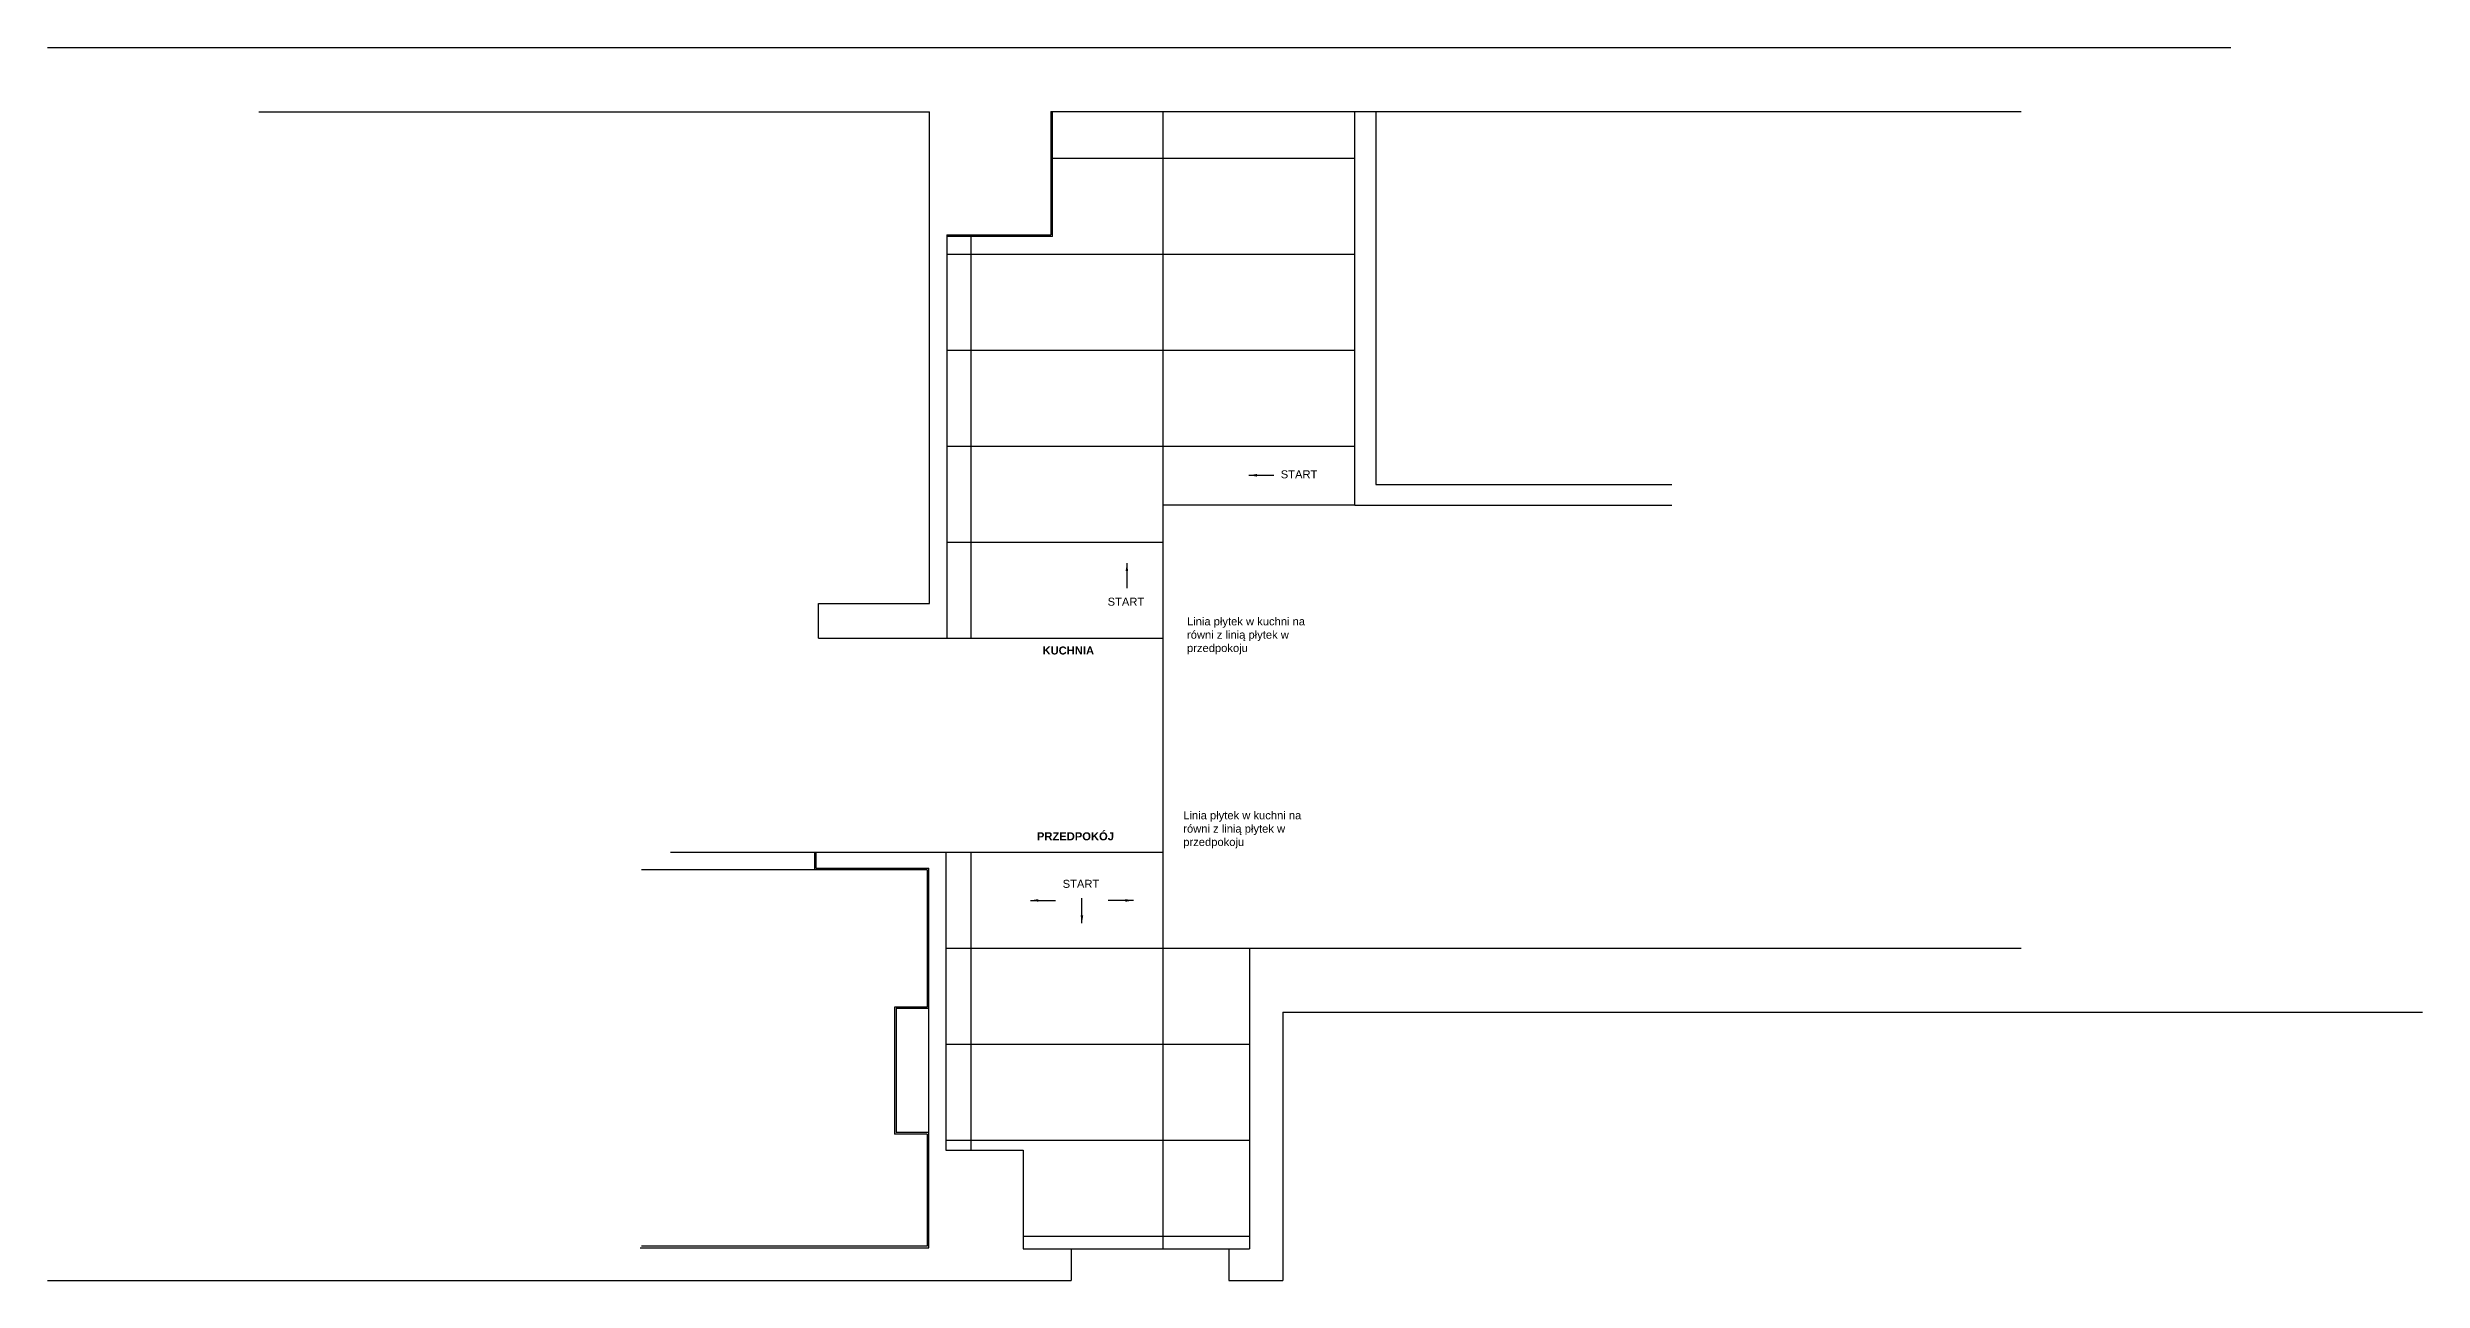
# Model space of a CAD drawing. Header units: millimetres. Extents: x 976 to 9349, y -714 to 2211.
# Drawn here: x 7493 to 8978, y -213 to 558 of the extents above; entities that cross this region are included whole.
import ezdxf
from ezdxf.lldxf.tags import DXFTag

# ---------------------------------------------------------------- set-up
doc = ezdxf.new("R2010")
doc.units = ezdxf.units.MM
for name, color, linetype in [('Inst - woda', 220, 'Continuous'), ('Płytki', 254, 'Continuous'), ('Szkic', 6, 'Continuous'), ('Ściany', 7, 'Continuous')]:
    doc.layers.add(name, color=color, linetype=linetype)
tags = doc.linetypes.add('03B018', pattern=[5.4, 2.16, -3.24]).pattern_tags.tags
tags[6:7] = [DXFTag(74, 4), DXFTag(75, 0), DXFTag(340, '0'), DXFTag(46, 1.0), DXFTag(50, 0.0), DXFTag(44, 0.0), DXFTag(45, 0.0)]
tags[4:5] = [DXFTag(74, 4), DXFTag(75, 0), DXFTag(340, '0'), DXFTag(46, 1.0), DXFTag(50, 0.0), DXFTag(44, 0.0), DXFTag(45, 0.0)]
doc.dimstyles.new('ISO-25', dxfattribs={"dimtxt": 4, "dimasz": 5, "dimexe": 1.25, "dimexo": 0.625, "dimgap": 1, "dimtad": 1, "dimtxsty": 'Standard', "dimcen": 2.5, "dimadec": 0, "dimazin": 0, "dimtfac": 1, "dimtmove": 0, "dimatfit": 3, "dimfxl": 1, "dimarcsym": 0})

msp = doc.modelspace()

# ---------------------------------------------------------------- linework, layer by layer
at = {"layer": 'Inst - woda', "linetype": '03B018'}
msp.add_line((8190.533, 188.668), (8190.533, 55.068), dxfattribs=at)
at = {"layer": 'Płytki'}
for p, q in [((8121.533, 439.868), (8121.533, 517.868)), ((8190.533, 517.868), (8190.533, 188.668)), ((8310.533, 271.868), (8310.533, 517.868)), ((8121.533, 488.668), (8310.533, 488.668)), ((8121.533, 488.668), (8310.533, 488.668)), ((8121.533, 439.868), (8055.533, 439.868)), ((8070.533, 439.868), (8070.533, 188.668)), ((8070.533, 439.868), (8070.533, 188.668)), ((8055.533, 428.668), (8310.533, 428.668)), ((8055.533, 368.668), (8310.533, 368.668)), ((8055.533, 308.668), (8310.533, 308.668)), ((8310.533, 271.868), (8190.533, 271.868)), ((8055.533, 248.668), (8190.533, 248.668)), ((8055.533, 188.668), (8190.533, 188.668)), ((7882.733, 55.068), (7973.683, 55.068)), ((7924.733, 55.068), (7972.63, 55.068)), ((7972.683, 55.068), (7972.683, 44.068)), ((8054.933, 55.068), (8190.533, 55.068)), ((8070.533, 55.068), (8070.533, -131.132)), ((8190.533, 55.068), (8190.533, -28.851)), ((8043.233, 44.068), (7864.733, 44.068)), ((8043.233, 44.068), (8043.233, -41.732)), ((8054.933, -4.932), (8244.633, -4.932)), ((8190.533, -4.932), (8190.533, -192.932)), ((8244.633, -5.032), (8244.633, -4.932)), ((8022.733, -41.732), (8022.733, -121.232)), ((8022.733, -41.732), (8022.733, -121.232)), ((8043.233, -41.732), (8022.733, -41.732)), ((8054.933, -64.932), (8244.633, -64.932)), ((8043.233, -121.232), (8022.733, -121.232)), ((8043.233, -121.232), (8043.233, -191.232)), ((8054.933, -124.932), (8244.633, -124.932)), ((8043.233, -191.232), (7864.733, -191.232)), ((8103.133, -184.932), (8244.633, -184.932)), ((8103.133, -192.932), (8244.633, -192.932))]:
    msp.add_line(p, q, dxfattribs=at)
at = {"layer": 'Ściany'}
for p, q in [((7493.433, 557.868), (8857.933, 557.868)), ((7625.433, 517.768), (8044.733, 517.768)), ((8044.733, 210.368), (8044.733, 517.768)), ((8120.533, 517.868), (8726.933, 517.868)), ((8120.533, 517.868), (8120.533, 440.868)), ((8310.533, 271.868), (8310.533, 517.868)), ((8323.533, 517.868), (8323.533, 284.868)), ((8055.533, 440.868), (8055.533, 188.668)), ((8055.533, 440.868), (8055.533, 188.668)), ((8055.533, 440.868), (8120.533, 440.868)), ((8323.533, 284.868), (8328.533, 284.868)), ((8328.533, 284.868), (8508.533, 284.868)), ((8310.533, 271.868), (8328.533, 271.868)), ((8328.533, 271.868), (8508.533, 271.868)), ((7975.233, 210.368), (8044.733, 210.368)), ((7975.233, 188.668), (7975.233, 210.368)), ((7975.233, 188.668), (8055.533, 188.668)), ((7973.683, 55.068), (7973.683, 45.068)), ((7973.683, 55.068), (8054.933, 55.068)), ((7973.683, 45.068), (8044.233, 45.068)), ((8044.233, -192.232), (8044.233, 45.068)), ((8054.933, 55.068), (8054.933, -131.132)), ((8244.633, -5.032), (8244.633, -192.932)), ((8244.633, -5.032), (8726.933, -5.032)), ((8044.233, -42.732), (8023.733, -42.732)), ((8023.733, -42.732), (8023.733, -120.232)), ((8265.533, -45.032), (8977.733, -45.032)), ((8265.533, -45.032), (8265.533, -212.632)), ((8044.233, -120.232), (8023.733, -120.232)), ((8054.933, -131.132), (8103.133, -131.132)), ((8103.133, -131.132), (8103.133, -192.932)), ((7863.733, -192.232), (8044.233, -192.232)), ((8103.133, -192.932), (8133.133, -192.932)), ((8133.133, -192.932), (8133.133, -212.632)), ((8231.633, -192.932), (8231.633, -212.632)), ((8231.633, -192.932), (8244.633, -192.932)), ((7493.433, -212.632), (8133.133, -212.632)), ((8231.633, -212.632), (8265.533, -212.632))]:
    msp.add_line(p, q, dxfattribs=at)

# ---------------------------------------------------------------- texts
at = {"layer": 'Inst - woda', "char_height": 5, "width": 79.97383, "attachment_point": 1}
for insert in [(8205.586, 201.776), (8203.251, 80.572)]:
    msp.add_mtext('{\\fArial|b0|i0|c238|p0;Linia płytek w kuchni na równi z linią płytek w przedpokoju}', dxfattribs=dict(at, insert=insert))
at = {"layer": 'Szkic', "char_height": 5, "width": 24.45653, "attachment_point": 1}
for s, insert in [('{\\fArial|b0|i0|c238|p0;START}', (8264.188, 293.653)), ('{\\fArial|b0|i0|c238|p0;START}', (8155.978, 214.048)), ('{\\fArial|b1|i0|c238|p0;KUCHNIA}', (8115.302, 183.56)), ('{\\fArial|b1|i0|c238|p0;PRZEDPOKÓJ}', (8111.798, 67.44)), ('{\\fArial|b0|i0|c238|p0;START}', (8127.86, 37.746))]:
    msp.add_mtext(s, dxfattribs=dict(at, insert=insert))

# ---------------------------------------------------------------- leaders
at = {"layer": 'Szkic'}
for points in [[(8244.24, 290.552), (8259.898, 290.552)], [(8168.022, 235.639), (8168.022, 219.98)], [(8107.746, 24.867), (8123.404, 24.867)], [(8139.904, 10.631), (8139.904, 26.29)], [(8172.062, 24.867), (8156.404, 24.867)]]:
    msp.add_leader(points, dimstyle='ISO-25', override={"dimgap": 1, "dimtad": 0}, dxfattribs=at)

doc.saveas('drawing.dxf')
